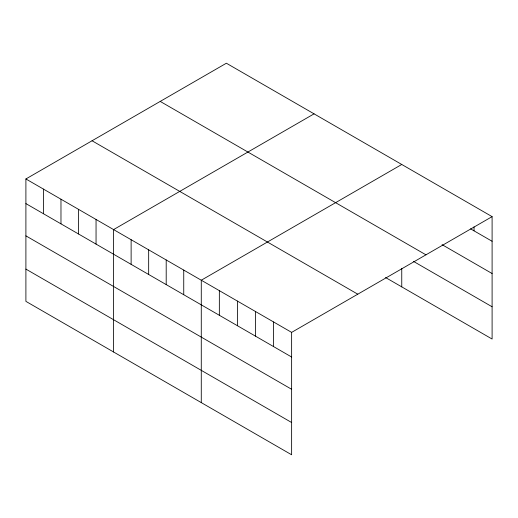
<?xml version="1.0" encoding="UTF-8"?>
<svg xmlns="http://www.w3.org/2000/svg" width="518" height="518" viewBox="0 0 518 518"><rect width="100%" height="100%" fill="white"/><g stroke="black" fill="none" stroke-linecap="round" stroke-linejoin="round"><path stroke-width="0.78" d="M25.9 178.963L291.628 332.381L291.628 454.778L25.9 301.366L25.9 178.963L226.372 63.222L492.1 216.634L492.1 339.037L385.567 277.525M314.063 113.85L113.591 229.591L113.591 351.994M401.754 164.471L201.275 280.219L201.275 402.615M291.628 332.381L492.1 216.634M470.558 228.833L492.1 241.271M442.061 244.645L492.1 273.53M160.217 101.418L425.945 254.83M413.571 261.435L492.1 306.773M92.055 140.767L357.783 294.185M25.9 203.6L291.628 357.012M25.9 235.858L291.628 389.277M25.9 269.101L291.628 422.513M474.028 226.865L474.028 230.834M401.754 268.324L401.754 286.875M273.556 321.95L273.556 346.581M255.484 311.512L255.484 336.15M237.419 301.081L237.419 325.718M219.347 290.65L219.347 315.281M183.741 270.092L183.741 294.729M166.2 259.965L166.2 284.602M148.666 249.844L148.666 274.475M131.125 239.717L131.125 264.348M96.05 219.464L96.05 244.101M78.516 209.343L78.516 233.974M60.975 199.216L60.975 223.847M43.441 189.089L43.441 213.72"/></g></svg>
